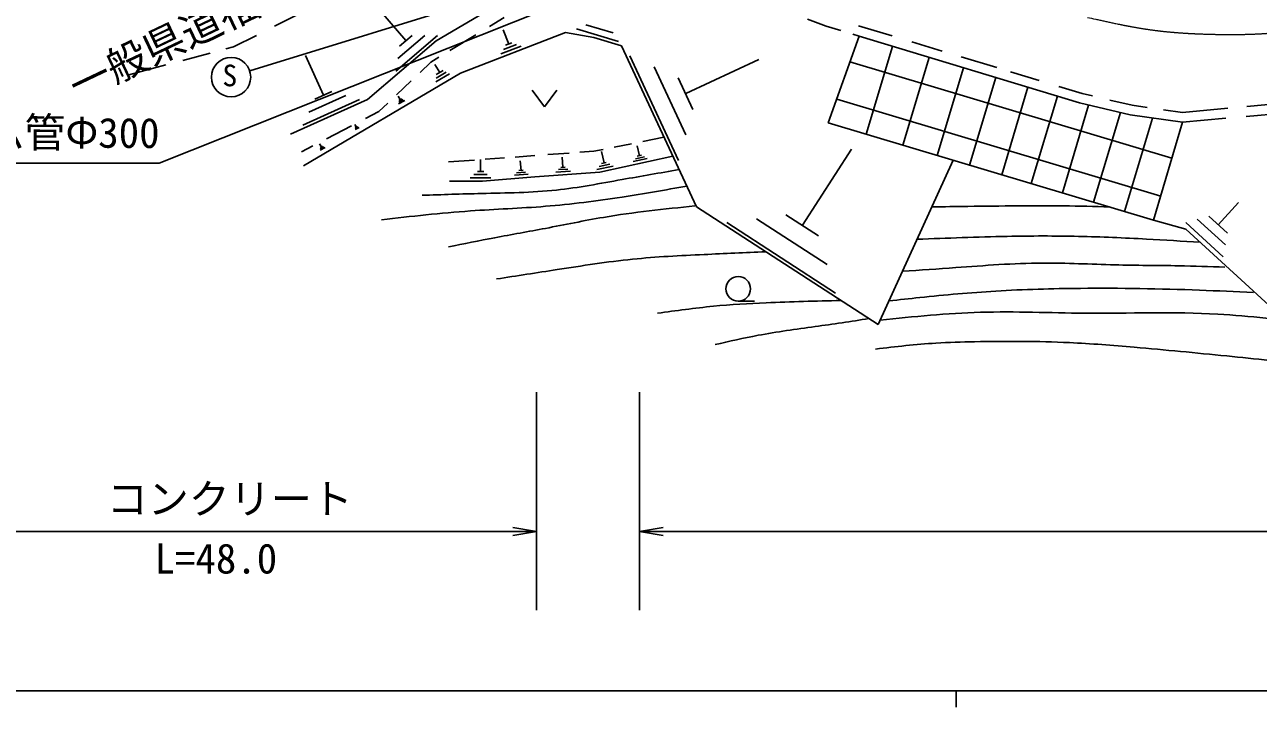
# Model space of a CAD drawing. Units: millimetres, scale not verified. Extents: x 40000 to 680000, y 20000 to 380000.
# Drawn here: x 111186 to 186437, y 204000 to 245645 of the extents above; entities that cross this region are included whole.
import ezdxf
from ezdxf.enums import TextEntityAlignment as Align

# ---------------------------------------------------------------- set-up
doc = ezdxf.new("R2010")
doc.units = ezdxf.units.MM
doc.header["$LTSCALE"] = 1000
doc.linetypes.add('CHAIN', pattern=[18.5, 12, -1.5, 3.5, -1.5])
for name, color, linetype, lineweight in [('M-BGD', 7, 'Continuous', 25), ('M-BMK', 2, 'CHAIN', 13), ('M-STR-STR3', 7, 'Continuous', 25), ('M-STR-STRC', 7, 'Continuous', 25), ('M-TTL-BAND', 7, 'Continuous', 25)]:
    doc.layers.add(name, color=color, linetype=linetype, lineweight=lineweight)
doc.layers.add('M-BMK-HTXT', color=7, linetype='Continuous')
doc.styles.add('ＭＳ ゴシック', font='')
doc.styles.get('ＭＳ ゴシック').set_extended_font_data('MS Gothic')

# ---------------------------------------------------------------- blocks, each defined once
blk = doc.blocks.new('open_arrow')
at = {"color": 0, "linetype": 'Continuous', "lineweight": -2}
blk.add_lwpolyline([(7.5, 1.25), (0, 0), (7.5, -1.25)], dxfattribs=at)

msp = doc.modelspace()

# ---------------------------------------------------------------- linework, layer by layer
at = {"layer": 'M-BGD'}
for p, q in [((136293, 244665), (148544, 251925)), ((127923, 246302), (126429, 245548)), ((132916, 246440), (134436, 244670)), ((139545, 245536), (140436, 246077)), ((140376, 245320), (140716, 244460)), ((147406, 244620), (144856, 245390)), ((147076, 245140), (145426, 245640)), ((158943, 245979), (160077, 245560)), ((160077, 245560), (160970, 245284)), ((162044, 245580), (162257, 245514)), ((162257, 245514), (164096, 244958)), ((125328, 244993), (123929, 244287)), ((132096, 241073), (136293, 244665)), ((136366, 244990), (133826, 242810)), ((135596, 244990), (133946, 243580)), ((134816, 244990), (134056, 244340)), ((137129, 244069), (138700, 245023)), ((137775, 242693), (144182, 245173)), ((144182, 245173), (145912, 244863)), ((145912, 244863), (147592, 244346)), ((160206, 239656), (162082, 244940)), ((161704, 245057), (162082, 244940)), ((162082, 244940), (175527, 240872)), ((165296, 244595), (167146, 244035)), ((122504, 243908), (120837, 243464)), ((123929, 244287), (123454, 244161)), ((141466, 244330), (140236, 243860)), ((141186, 244430), (140386, 244130)), ((140896, 244530), (140526, 244390)), ((147592, 244346), (152164, 234530)), ((164121, 244323), (162518, 238964)), ((119807, 243190), (117539, 242586)), ((128316, 243760), (129406, 241340)), ((135306, 242736), (135967, 243364)), ((135967, 243364), (136454, 243660)), ((136206, 243220), (136506, 242730)), ((151076, 237350), (148096, 243740)), ((151516, 238920), (149576, 243070)), ((155976, 243520), (151506, 241440)), ((181160, 237494), (161524, 243369)), ((166361, 243645), (164760, 238293)), ((168302, 243685), (170485, 243024)), ((128192, 237035), (137775, 242693)), ((137106, 242640), (136276, 242160)), ((136906, 242750), (136286, 242390)), ((136706, 242850), (136296, 242610)), ((151946, 240480), (151056, 242400)), ((168448, 243014), (166849, 237669)), ((170418, 242418), (168820, 237079)), ((171318, 242772), (173061, 242245)), ((129926, 241570), (128886, 241100)), ((133859, 241358), (134772, 242227)), ((142140, 241642), (142890, 240642)), ((142890, 240642), (143640, 241642)), ((172382, 241823), (170786, 236490)), ((174261, 241882), (175683, 241451)), ((127408, 238956), (132096, 241073)), ((131616, 241070), (128146, 239510)), ((130776, 241320), (128516, 240310)), ((132790, 240342), (133336, 240861)), ((133966, 241280), (134096, 241070)), ((134366, 241020), (133996, 240810)), ((134186, 241120), (134006, 241010)), ((134276, 241070), (134006, 240910)), ((180481, 235189), (160719, 241101)), ((174179, 241279), (172586, 235952)), ((175527, 240872), (178622, 240135)), ((175683, 241451), (176316, 241301)), ((177384, 241046), (178733, 240725)), ((185730, 240650), (187937, 240849)), ((131969, 239916), (132790, 240342)), ((176084, 240739), (174483, 235385)), ((178024, 240277), (176389, 234814)), ((178622, 240135), (181807, 239692)), ((178733, 240725), (179649, 240598)), ((180659, 240457), (181821, 240296)), ((181821, 240296), (184583, 240546)), ((185693, 240044), (187998, 240252)), ((129596, 238684), (131124, 239477)), ((131326, 239550), (131406, 239410)), ((131466, 239440), (131346, 239370)), ((131526, 239410), (131346, 239310)), ((131586, 239380), (131346, 239250)), ((180049, 233719), (160206, 239656)), ((179974, 239947), (178270, 234251)), ((181807, 239692), (180049, 233719)), ((181807, 239692), (184465, 239933)), ((150184, 238781), (148898, 238523)), ((128063, 237888), (128772, 238256)), ((129176, 238370), (129286, 238190)), ((129356, 238230), (129206, 238150)), ((129436, 238200), (129206, 238070)), ((129506, 238160), (129206, 237980)), ((144395, 237811), (143107, 237717)), ((145910, 237922), (145047, 237859)), ((146482, 238037), (145910, 237922)), ((146366, 237900), (146526, 237210)), ((148193, 238381), (147153, 238172)), ((148546, 238250), (148686, 237650)), ((161626, 238050), (158626, 233410)), ((138620, 237387), (137029, 237270)), ((138996, 237415), (138996, 236680)), ((140453, 237522), (139271, 237435)), ((142301, 237657), (141113, 237570)), ((141416, 237340), (141466, 236750)), ((143976, 237560), (144016, 236950)), ((146876, 237130), (146236, 236990)), ((150718, 237633), (146273, 236642)), ((146666, 237240), (146376, 237180)), ((149166, 237490), (148306, 237300)), ((148986, 237590), (148436, 237460)), ((148806, 237680), (148556, 237620)), ((163246, 227349), (167833, 237374)), ((139626, 236310), (138366, 236310)), ((139406, 236500), (138586, 236500)), ((139186, 236680), (138806, 236680)), ((142301, 236358), (139118, 236106)), ((141906, 236530), (141056, 236460)), ((141746, 236650), (141196, 236600)), ((141586, 236760), (141336, 236740)), ((146273, 236642), (142301, 236358)), ((144476, 236710), (143596, 236650)), ((144316, 236840), (143746, 236800)), ((144146, 236960), (143886, 236940)), ((147076, 237020), (146096, 236800)), ((139118, 236106), (137100, 236106)), ((185236, 234800), (183986, 233440)), ((152164, 234530), (163246, 227349)), ((159616, 232770), (157626, 234050)), ((160646, 229270), (154016, 233570)), ((160136, 231020), (155826, 233810)), ((180049, 233719), (182020, 233174)), ((184286, 231490), (182016, 233570)), ((184426, 232210), (182716, 233770)), ((184556, 232920), (183416, 233960)), ((182020, 233174), (187809, 227855)), ((154713, 228779), (155713, 228779))]:
    msp.add_line(p, q, dxfattribs=at)
msp.add_circle((154713, 229529), 750, dxfattribs=at)
for points, knots in [([(151106, 236800), (149947, 236602), (148787, 236404), (147628, 236195), (146296, 235955), (144965, 235700), (143622, 235557), (142107, 235396), (140576, 235380), (139049, 235344), (137842, 235317), (136638, 235277), (135433, 235238)], [0, 0, 0, 0, 1, 1, 1, 2, 2, 2, 3, 3, 3, 4, 4, 4, 4]), ([(151575, 235794), (150261, 235564), (148947, 235334), (147628, 235132), (146075, 234893), (144515, 234692), (142949, 234564), (141427, 234441), (139899, 234388), (138376, 234281), (136564, 234154), (134758, 233952), (132952, 233749)], [0, 0, 0, 0, 1, 1, 1, 2, 2, 2, 3, 3, 3, 4, 4, 4, 4]), ([(152072, 234589), (150206, 234396), (148341, 234203), (146494, 233891), (145308, 233691), (144131, 233442), (142949, 233217), (141922, 233022), (140892, 232845), (139865, 232650), (138917, 232471), (137973, 232277), (137029, 232083)], [0, 0, 0, 0, 1, 1, 1, 2, 2, 2, 3, 3, 3, 4, 4, 4, 4]), ([(177352, 234526), (176428, 234553), (175505, 234580), (174582, 234592), (173639, 234604), (172695, 234599), (171752, 234592), (170743, 234584), (169734, 234573), (168725, 234559), (167993, 234549), (167261, 234537), (166530, 234525)], [0, 0, 0, 0, 1, 1, 1, 2, 2, 2, 3, 3, 3, 4, 4, 4, 4]), ([(165626, 232550), (167457, 232623), (169289, 232697), (171121, 232732), (172571, 232759), (174022, 232763), (175472, 232732), (176857, 232702), (178242, 232639), (179625, 232563), (180711, 232504), (181796, 232435), (182881, 232367)], [0, 0, 0, 0, 1, 1, 1, 2, 2, 2, 3, 3, 3, 4, 4, 4, 4]), ([(156383, 231796), (155131, 231738), (153879, 231681), (152627, 231622), (151171, 231554), (149715, 231485), (148266, 231338), (146724, 231182), (145191, 230939), (143658, 230700), (142429, 230509), (141200, 230321), (139971, 230133)], [0, 0, 0, 0, 1, 1, 1, 2, 2, 2, 3, 3, 3, 4, 4, 4, 4]), ([(184397, 230851), (183461, 230884), (182526, 230917), (181590, 230935), (180290, 230961), (178989, 230958), (177689, 230992), (176210, 231029), (174732, 231113), (173254, 231104), (171494, 231093), (169735, 230951), (167978, 230823), (166896, 230745), (165814, 230672), (164733, 230599)], [0, 0, 0, 0, 1, 1, 1, 2, 2, 2, 3, 3, 3, 4, 4, 4, 5, 5, 5, 5]), ([(163908, 228795), (164534, 228864), (165161, 228933), (165789, 228999), (167330, 229160), (168873, 229298), (170420, 229392), (172139, 229496), (173861, 229545), (175584, 229560), (178008, 229582), (180431, 229538), (182853, 229448), (183948, 229407), (185042, 229357), (186137, 229308)], [0, 0, 0, 0, 1, 1, 1, 2, 2, 2, 3, 3, 3, 4, 4, 4, 5, 5, 5, 5]), ([(160978, 228818), (159459, 228782), (157939, 228746), (156420, 228680), (155343, 228633), (154266, 228571), (153194, 228467), (152056, 228357), (150924, 228199), (149791, 228042)], [0, 0, 0, 0, 1, 1, 1, 2, 2, 2, 3, 3, 3, 3]), ([(163372, 227624), (165411, 227833), (167450, 228042), (169493, 228101), (171604, 228161), (173720, 228060), (175836, 228045), (178553, 228024), (181271, 228143), (183976, 227988), (185925, 227877), (187867, 227623), (189814, 227427), (191334, 227274), (192857, 227156), (194360, 226866), (195785, 226591), (197191, 226161), (198486, 225519), (199342, 225094), (200149, 224577), (200956, 224059)], [0, 0, 0, 0, 1, 1, 1, 2, 2, 2, 3, 3, 3, 4, 4, 4, 5, 5, 5, 6, 6, 6, 7, 7, 7, 7]), ([(162686, 227711), (161591, 227546), (160495, 227381), (159398, 227226), (158238, 227062), (157075, 226910), (155924, 226694), (155045, 226530), (154173, 226328), (153300, 226127)], [0, 0, 0, 0, 1, 1, 1, 2, 2, 2, 3, 3, 3, 3]), ([(163094, 225855), (164318, 226000), (165542, 226144), (166771, 226220), (167556, 226269), (168342, 226290), (169129, 226304), (171057, 226340), (172985, 226339), (174910, 226248), (176231, 226186), (177550, 226081), (178868, 225968), (180750, 225805), (182629, 225623), (184509, 225434), (186244, 225260), (187979, 225079), (189701, 224817), (190837, 224644), (191967, 224436), (193097, 224228)], [0, 0, 0, 0, 1, 1, 1, 2, 2, 2, 3, 3, 3, 4, 4, 4, 5, 5, 5, 6, 6, 6, 7, 7, 7, 7])]:
    msp.add_open_spline(points, degree=3, knots=knots, dxfattribs=at)
at = {"layer": 'M-BMK'}
msp.add_open_spline([(176022, 246091), (177341, 245794), (178660, 245497), (179995, 245317), (181206, 245154), (182431, 245087), (183658, 245059), (185368, 245019), (187085, 245055), (188766, 245317), (190379, 245568), (191958, 246029), (193513, 246555), (194694, 246955), (195862, 247393), (196970, 247948), (198057, 248492), (199087, 249149), (200117, 249805)], degree=3, knots=[0, 0, 0, 0, 1, 1, 1, 2, 2, 2, 3, 3, 3, 4, 4, 4, 5, 5, 5, 6, 6, 6, 6], dxfattribs=at)
at = {"layer": 'M-STR-STR3'}
for p, q in [((119394, 237187), (152474, 250377)), ((100931, 237187), (119394, 237187)), ((142407, 209919), (142407, 223230)), ((148687, 209919), (148687, 223230)), ((142407, 214730), (105426, 214730)), ((519258, 214730), (148687, 214730))]:
    msp.add_line(p, q, dxfattribs=at)
at = {"layer": 'M-STR-STRC'}
msp.add_line((124913, 242830), (150971, 250862), dxfattribs=at)
msp.add_circle((123775, 242447), 1200, dxfattribs=at)
at = {"layer": 'M-TTL-BAND'}
for p, q in [((40000, 205000), (579000, 205000)), ((168000, 205000), (168000, 204000))]:
    msp.add_line(p, q, dxfattribs=at)

# ---------------------------------------------------------------- block references
at = {"layer": 'M-STR-STR3', "xscale": 193, "yscale": 193, "rotation": 180}
msp.add_blockref('open_arrow', (142407, 214730), dxfattribs=at)
at = {"layer": 'M-STR-STR3', "xscale": 193, "yscale": 193}
msp.add_blockref('open_arrow', (148687, 214730), dxfattribs=at)

# ---------------------------------------------------------------- texts
at = {"layer": 'M-BMK-HTXT', "style": 'ＭＳ ゴシック'}
msp.add_text('一般県道福井上蔵目喜線', height=1833, rotation=25.416, dxfattribs=at).set_placement((114031, 241795), align=Align.MIDDLE_LEFT)
at = {"layer": 'M-STR-STR3', "style": 'ＭＳ ゴシック'}
msp.add_text('ヒューム管Φ300', height=1833, rotation=359.707, dxfattribs=at).set_placement((101163, 237661), align=Align.BOTTOM_LEFT)
for s, p in [('コンクリート', (116196, 215254)), ('L=48.0', (119108, 211613))]:
    msp.add_text(s, height=1833, dxfattribs=at).set_placement(p, align=Align.BOTTOM_LEFT)
at = {"layer": 'M-STR-STRC', "style": 'ＭＳ ゴシック'}
msp.add_text('S', height=1320, dxfattribs=at).set_placement((123250, 241489), align=Align.BOTTOM_LEFT)

doc.saveas('drawing.dxf')
